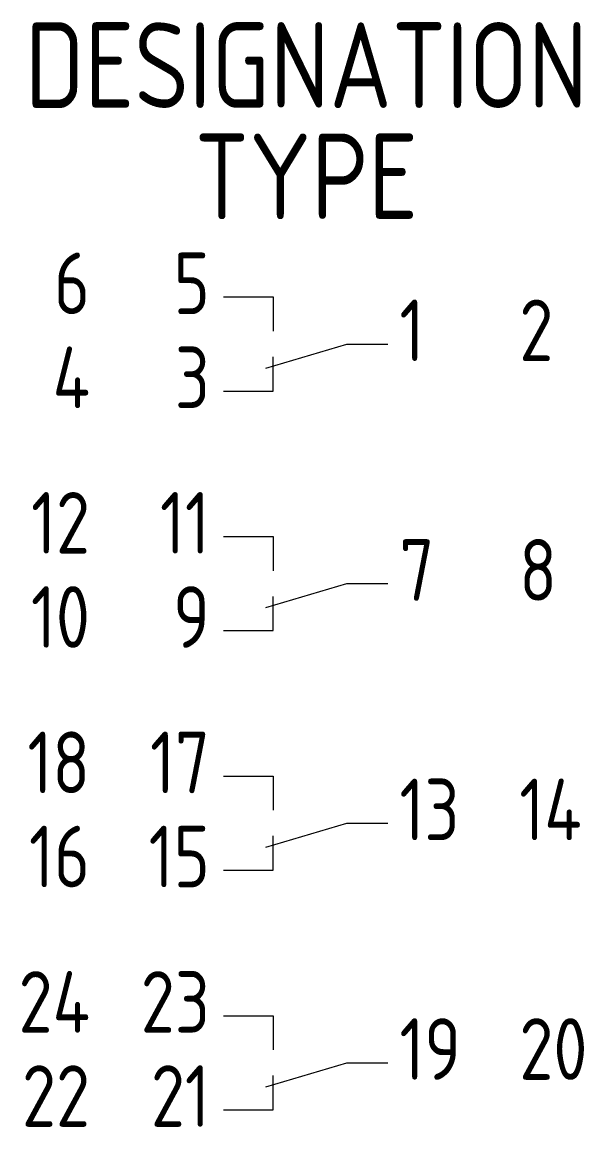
# Model space of a CAD drawing. Extents: x -1592.9 to -1576.5, y -909.4 to -877.1.
import ezdxf
from ezdxf.enums import TextEntityAlignment as Align

# ---------------------------------------------------------------- set-up
doc = ezdxf.new("R2010")
doc.units = 0
doc.header["$LTSCALE"] = 0.3
for name, color, linetype in [('SYMB_FIL_FIN', 1, 'CONTINUOUS'), ('SYMB_REF_CONTACT', 2, 'CONTINUOUS'), ('SYMB_TXT_NOM', 3, 'CONTINUOUS')]:
    doc.layers.add(name, color=color, linetype=linetype)
doc.styles.add('NET2_5', font='isocp.shx', dxfattribs={"width": 0.9, "height": 2.5})
doc.styles.add('NET_1-8', font='ISOCP.shx', dxfattribs={"width": 0.9, "height": 1.8})

msp = doc.modelspace()

# ---------------------------------------------------------------- linework, layer by layer
at = {"layer": 'SYMB_FIL_FIN'}
for p, q in [((-1587.053, -885.117), (-1585.603, -885.117)), ((-1585.603, -885.117), (-1585.603, -886.117)), ((-1585.815, -887.194), (-1583.453, -886.492)), ((-1583.453, -886.492), (-1582.253, -886.492)), ((-1585.603, -887.867), (-1585.603, -886.867)), ((-1587.053, -887.867), (-1585.603, -887.867)), ((-1587.053, -892.117), (-1585.603, -892.117)), ((-1585.603, -892.117), (-1585.603, -893.117)), ((-1585.815, -894.194), (-1583.453, -893.492)), ((-1583.453, -893.492), (-1582.253, -893.492)), ((-1585.603, -894.867), (-1585.603, -893.867)), ((-1587.053, -894.867), (-1585.603, -894.867)), ((-1587.053, -899.117), (-1585.603, -899.117)), ((-1585.603, -899.117), (-1585.603, -900.117)), ((-1585.815, -901.194), (-1583.453, -900.492)), ((-1583.453, -900.492), (-1582.253, -900.492)), ((-1585.603, -901.867), (-1585.603, -900.867)), ((-1587.053, -901.867), (-1585.603, -901.867)), ((-1587.053, -906.117), (-1585.603, -906.117)), ((-1585.603, -906.117), (-1585.603, -907.117)), ((-1585.815, -908.194), (-1583.453, -907.492)), ((-1583.453, -907.492), (-1582.253, -907.492)), ((-1585.603, -908.867), (-1585.603, -907.867)), ((-1587.053, -908.867), (-1585.603, -908.867))]:
    msp.add_line(p, q, dxfattribs=at)

# ---------------------------------------------------------------- texts
at = {"layer": 'SYMB_REF_CONTACT', "style": 'NET_1-8', "width": 0.9, "flags": 8}
for tag, text, p in [('6', '', (-1590.951, -885.617)), ('5', '/14', (-1587.451, -885.617)), ('4', '', (-1590.951, -888.367)), ('3', '/12', (-1587.451, -888.367)), ('12', '', (-1590.951, -892.617)), ('11', '/24', (-1587.451, -892.617)), ('10', '', (-1590.951, -895.367)), ('9', '/22', (-1587.451, -895.367)), ('18', '', (-1590.951, -899.617)), ('17', '/34', (-1587.451, -899.617)), ('16', '', (-1590.951, -902.367)), ('15', '/32', (-1587.451, -902.367)), ('24', '', (-1590.951, -906.617)), ('23', '/44', (-1587.451, -906.617)), ('22', '', (-1590.951, -909.367)), ('21', '/42', (-1587.451, -909.367))]:
    msp.add_attdef(tag, text=text, height=1.8, dxfattribs=at).set_placement(p, align=Align.RIGHT)
for tag, p, s in [('1', (-1581.914, -886.992), '11/'), ('2', (-1578.414, -886.992), ''), ('7', (-1581.914, -893.992), '21/'), ('8', (-1578.414, -893.992), ''), ('13', (-1581.914, -900.992), '31/'), ('14', (-1578.414, -900.992), ''), ('19', (-1581.914, -907.992), '41/'), ('20', (-1578.414, -907.992), '')]:
    msp.add_attdef(tag, p, s, height=1.8, dxfattribs=at)
at = {"layer": 'SYMB_TXT_NOM', "style": 'NET2_5', "width": 0.9, "flags": 8}
for tag, p in [('DESIGNATION', (-1584.634, -879.593)), ('TYPE', (-1584.634, -882.843))]:
    msp.add_attdef(tag, text='', height=2.5, dxfattribs=at).set_placement(p, align=Align.CENTER)

doc.saveas('drawing.dxf')
